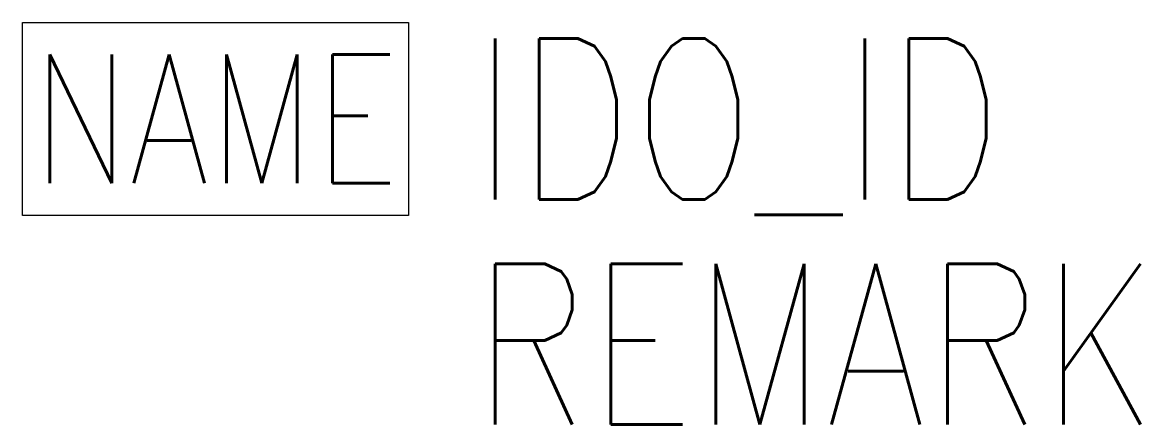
# Model space of a CAD drawing. Header units: millimetres. Extents: x -300 to 1437, y -487 to 138.
import ezdxf
from ezdxf.enums import TextEntityAlignment as Align

# ---------------------------------------------------------------- set-up
doc = ezdxf.new("R2010")
doc.units = ezdxf.units.MM
doc.header["$LTSCALE"] = 50
for name, color, linetype in [('LG_IDO', 7, 'CONTINUOUS'), ('LG_TEXT_IDO_id', 7, 'CONTINUOUS'), ('LG_TEXT_IDO_remark', 7, 'CONTINUOUS')]:
    doc.layers.add(name, color=color, linetype=linetype)
doc.styles.add('ROMANS', font='romans.shx', dxfattribs={"width": 0.8})

msp = doc.modelspace()

# ---------------------------------------------------------------- linework, layer by layer
at = {"layer": 'LG_IDO', "linetype": 'Continuous'}
msp.add_lwpolyline([(300, -162), (-300, -162), (-300, 138), (300, 138)], close=True, dxfattribs=at)

# ---------------------------------------------------------------- texts
at = {"layer": 'LG_IDO', "linetype": 'Continuous', "style": 'ROMANS', "width": 0.8}
msp.add_attdef('NAME', text='IDO', height=200, dxfattribs=at).set_placement((0, -12), align=Align.MIDDLE_CENTER)
at = {"layer": 'LG_TEXT_IDO_id', "style": 'ROMANS', "width": 0.8}
msp.add_attdef('IDO_ID', (400, -137), 'AAAA.ZZ.SS.???', height=250, dxfattribs=at)
at = {"layer": 'LG_TEXT_IDO_remark', "style": 'ROMANS', "width": 0.8}
msp.add_attdef('REMARK', (400, -487), '', height=250, dxfattribs=at)

doc.saveas('drawing.dxf')
